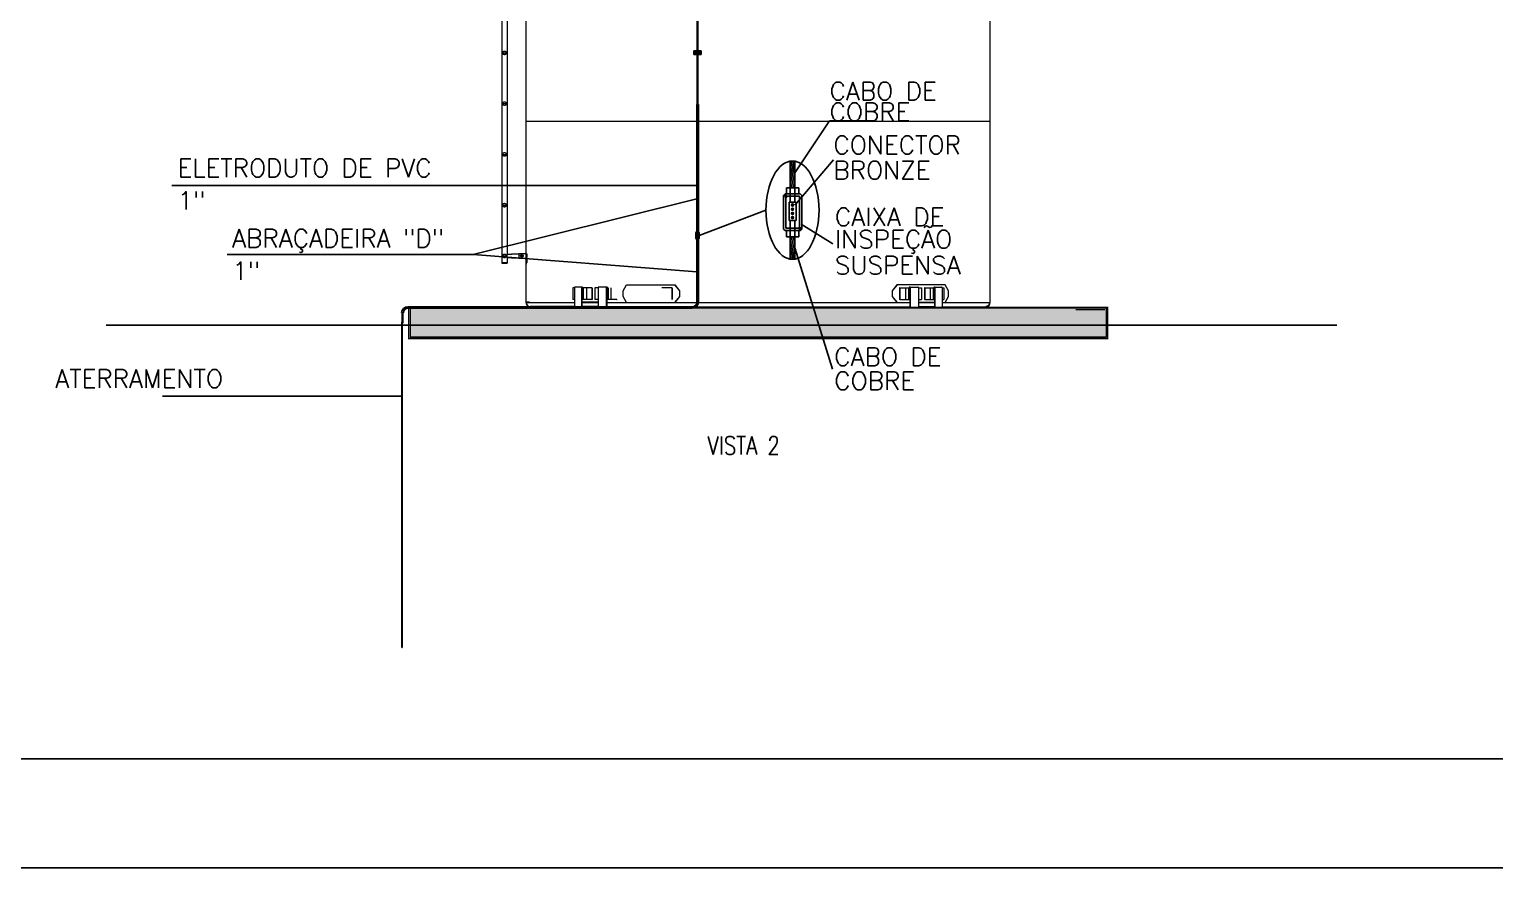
# Model space of a CAD drawing. Header units: millimetres. Extents: x 100 to 940, y 100 to 694.
# Drawn here: x 535.8 to 737.9, y 100 to 215.6 of the extents above; entities that cross this region are included whole.
import ezdxf

# ---------------------------------------------------------------- set-up
doc = ezdxf.new("R2010")
doc.units = ezdxf.units.MM
for name, pattern in [('DASHDOT', [25.4, 12.7, -6.35, 0, -6.35]), ('DASHED', [0.75, 0.5, -0.25]), ('HIDDEN', [9.525, 6.35, -3.175])]:
    doc.linetypes.add(name, pattern=pattern)
for name, color, linetype in [('15', 1, 'Continuous'), ('25', 2, 'Continuous'), ('TEXT-1', 152, 'Continuous')]:
    doc.layers.add(name, color=color, linetype=linetype)
for name, color, linetype, lineweight in [('EIXO', 10, 'DASHDOT', 5), ('EQUIP', 200, 'Continuous', 15), ('ESTRUT', 136, 'Continuous', 15), ('LINPROJ', 10, 'HIDDEN', 13), ('MANTA', 252, 'Continuous', 15)]:
    doc.layers.add(name, color=color, linetype=linetype, lineweight=lineweight)
doc.styles.add('25CL', font='ROMANS.shx', dxfattribs={"height": 2.5})
doc.styles.add('ROMANS', font='', dxfattribs={"width": 0.7})
doc.styles.get('ROMANS').set_extended_font_data('romans.shx')
pattern_1 = [(45, (324.697795, -211.97965), (-0.0168379802, 0.0168379802), []), (45, (324.70902, -211.97965), (-0.0168379802, 0.0168379802), [])]

msp = doc.modelspace()

# ---------------------------------------------------------------- hatches: boundary and pattern name
h = msp.add_hatch()
h.set_pattern_fill('ANSI32', color=0, scale=0.0025)
h.set_pattern_definition(pattern_1)
h.paths.add_polyline_path([(627.99, 227.947), (627.872, 227.947), (627.872, 212.625), (627.99, 212.625)])
h = msp.add_hatch()
h.set_pattern_fill('ANSI32', color=0, scale=0.0025)
h.set_pattern_definition(pattern_1)
h.paths.add_polyline_path([(627.872, 205.22), (627.99, 205.22), (627.99, 212.125), (627.872, 212.125)])
h = msp.add_hatch(color=2)
h.dxf.hatch_style = 1
h.paths.add_polyline_path([(628.063, 205.22), (627.826, 205.22), (627.826, 202.947), (628.063, 202.947)])
h = msp.add_hatch(color=2)
h.dxf.hatch_style = 1
h.paths.add_polyline_path([(628.063, 202.947), (627.826, 202.947), (627.826, 192.301), (628.063, 192.301)])
h = msp.add_hatch(color=1)
h.dxf.hatch_style = 1
h.paths.add_polyline_path([(628.063, 200.236), (627.826, 200.236), (627.826, 200.065), (628.063, 200.065)])
h = msp.add_hatch(color=2)
h.dxf.hatch_style = 1
h.paths.add_polyline_path([(628.063, 194.78), (627.826, 194.78), (627.826, 187.765), (628.063, 187.765)])
h = msp.add_hatch(color=1)
h.dxf.hatch_style = 1
h.paths.add_polyline_path([(628.063, 192.301), (627.826, 192.301), (627.826, 192.129), (628.063, 192.129)])
h = msp.add_hatch(color=2)
h.dxf.hatch_style = 1
h.paths.add_polyline_path([(628.068, 186.565), (627.831, 186.565), (627.831, 177.955), (628.068, 177.955)])
h = msp.add_hatch(color=2)
h.dxf.hatch_style = 1
h.paths.add_polyline_path([(628.068, 186.565), (627.831, 186.565), (627.831, 179.55), (628.068, 179.55)])
h = msp.add_hatch(color=1)
h.dxf.hatch_style = 1
h.paths.add_polyline_path([(628.068, 182.234), (627.831, 182.234), (627.831, 182.062), (628.068, 182.062)])
h = msp.add_hatch(color=2)
h.dxf.hatch_style = 1
h.paths.add_polyline_path([(627.831, 177.955, -0.3381801), (627.352, 177.355), (627.775, 177.355, 0.0222379), (627.831, 177.409)])
h = msp.add_hatch(color=2)
h.dxf.hatch_style = 1
edge = h.paths.add_edge_path()
edge.add_arc((627.202, 178.006), 0.868, 316.48568, 356.63873)
edge.add_line((628.068, 177.955), (627.831, 177.955))
edge.add_line((627.831, 177.955), (627.831, 177.409))
h = msp.add_hatch(color=2)
h.dxf.hatch_style = 1
h.paths.add_polyline_path([(610.921, 177.336), (587.997, 177.336, 0.3971335), (587.131, 176.519), (587.368, 176.519, -0.4081056), (588, 177.138), (588.279, 177.138), (588.279, 177.155), (610.165, 177.155), (610.165, 177.215), (610.921, 177.215)])
h = msp.add_hatch()
h.set_pattern_fill('ANSI31', color=0, scale=0.005)
h.set_pattern_definition([(45, (382.082236, -113.331166), (-0.01122532015, 0.01122532015), [])])
h.paths.add_polyline_path([(587.31, 176.519), (587.19, 176.519), (587.19, 175.08), (587.31, 175.08)])
h = msp.add_hatch(color=8)
h.dxf.hatch_style = 1
h.paths.add_polyline_path([(592.383, 177.138), (588.319, 177.138), (588.319, 173.147), (592.383, 173.147)])
h = msp.add_hatch(color=8)
h.dxf.hatch_style = 1
h.paths.add_polyline_path([(684.304, 177.06), (684.334, 177.236), (662.433, 177.236), (662.433, 177.207), (660.635, 177.207), (658.41, 177.209), (658.41, 177.207), (659.064, 177.207), (660.635, 177.208), (660.635, 177.236), (659.064, 177.236), (659.064, 177.207), (657.216, 177.207), (627.601, 177.236, -0.1202048), (627.202, 177.138), (592.383, 177.138), (592.383, 173.147), (684.304, 173.147)])
h = msp.add_hatch(color=2)
h.dxf.hatch_style = 1
h.paths.add_polyline_path([(611.147, 177.215), (610.165, 177.215), (610.165, 177.155), (611.147, 177.155)])
h = msp.add_hatch(color=2)
h.dxf.hatch_style = 1
h.paths.add_polyline_path([(611.903, 177.336), (610.921, 177.336), (610.921, 177.215), (611.903, 177.215)])
h = msp.add_hatch(color=2)
h.dxf.hatch_style = 1
h.paths.add_polyline_path([(611.963, 177.215), (611.147, 177.215), (611.147, 177.155), (611.963, 177.155)])
h = msp.add_hatch(color=2)
h.dxf.hatch_style = 1
h.paths.add_polyline_path([(611.963, 177.336), (611.903, 177.336), (611.903, 177.215), (611.963, 177.215)])
h = msp.add_hatch(color=2)
h.dxf.hatch_style = 1
h.paths.add_polyline_path([(614.188, 177.336), (611.963, 177.336), (611.963, 177.155), (613.534, 177.155), (613.534, 177.215), (614.188, 177.215)])
h = msp.add_hatch(color=2)
h.dxf.hatch_style = 1
h.paths.add_polyline_path([(614.668, 177.215), (613.534, 177.215), (613.534, 177.155), (614.668, 177.155)])
h = msp.add_hatch(color=0)
h.dxf.hatch_style = 1
h.paths.add_polyline_path([(615.421, 177.207), (613.573, 177.207), (613.573, 177.147), (615.421, 177.147)])
h = msp.add_hatch(color=2)
h.dxf.hatch_style = 1
h.paths.add_polyline_path([(615.322, 177.336), (614.188, 177.336), (614.188, 177.215), (615.322, 177.215)])
h = msp.add_hatch(color=2)
h.dxf.hatch_style = 1
h.paths.add_polyline_path([(615.382, 177.215), (614.668, 177.215), (614.668, 177.155), (615.382, 177.155)])
h = msp.add_hatch(color=2)
h.dxf.hatch_style = 1
h.paths.add_polyline_path([(615.382, 177.336), (615.322, 177.336), (615.322, 177.215), (615.382, 177.215)])
h = msp.add_hatch(color=0)
h.dxf.hatch_style = 1
h.paths.add_polyline_path([(615.421, 177.336), (615.361, 177.336), (615.361, 177.207), (615.421, 177.207)])
h = msp.add_hatch(color=2)
h.dxf.hatch_style = 1
h.paths.add_polyline_path([(627.765, 177.347), (627.313, 177.347, -0.0455162), (627.199, 177.336), (615.421, 177.336), (615.421, 177.147), (627.321, 177.147, 0.1434761)])

# ---------------------------------------------------------------- linework, layer by layer
at = {"color": 2}
for p, q in [((627.872, 232.125), (627.872, 212.625)), ((627.99, 232.125), (627.99, 212.625)), ((627.944, 212.425), (627.444, 212.425)), ((627.444, 212.425), (628.444, 212.425)), ((627.944, 212.325), (627.444, 212.325)), ((627.444, 212.325), (628.444, 212.325)), ((627.872, 212.125), (627.872, 205.22)), ((627.99, 212.125), (627.99, 205.22)), ((627.826, 187.765), (627.826, 205.22)), ((628.063, 205.22), (627.826, 205.22)), ((628.063, 187.765), (628.063, 205.22)), ((627.891, 194.78), (628.008, 194.78)), ((627.831, 177.409), (627.831, 186.565)), ((628.068, 186.565), (627.831, 186.565)), ((628.068, 177.955), (628.068, 186.565)), ((587.368, 176.519), (587.131, 176.519)), ((587.368, 176.519), (587.131, 176.519)), ((587.19, 176.519), (587.19, 175.08)), ((587.19, 176.519), (587.31, 176.519)), ((587.31, 176.519), (587.31, 175.08)), ((627.199, 177.336), (587.997, 177.336)), ((627.202, 177.138), (588, 177.138)), ((587.14, 175.238), (587.14, 130.368)), ((587.19, 175.238), (587.14, 175.238)), ((587.19, 175.238), (587.19, 130.368)), ((587.19, 175.08), (587.31, 175.08)), ((587.165, 130.341), (587.14, 130.368)), ((587.19, 130.368), (587.165, 130.341))]:
    msp.add_line(p, q, dxfattribs=at)
at = {"color": 1}
for p, q in [((627.444, 212.527), (628.444, 212.527)), ((627.444, 212.425), (628.444, 212.425)), ((627.444, 212.325), (628.444, 212.325)), ((627.444, 212.222), (628.444, 212.222)), ((597.006, 184.531), (627.826, 192.215)), ((597.006, 184.531), (627.831, 182.148)), ((587.165, 175.238), (587.165, 130.341))]:
    msp.add_line(p, q, dxfattribs=at)
for p, q in [((640.706, 196.341), (640.999, 197.434)), ((640.706, 195.306), (641.273, 197.421)), ((640.706, 194.294), (641.384, 196.824)), ((640.837, 193.749), (641.384, 195.789)), ((641.115, 193.749), (641.384, 194.754)), ((640.706, 186.454), (641.384, 183.925)), ((640.837, 186.999), (641.384, 184.96)), ((641.115, 186.999), (641.384, 185.995)), ((640.706, 185.443), (641.122, 183.891)), ((640.706, 184.408), (640.842, 183.899)), ((627.831, 177.244), (628.068, 177.244)), ((716.101, 174.815), (546.367, 174.815))]:
    msp.add_line(p, q)
for points in [[(100, 100), (940, 100), (940, 693.939), (100, 693.939)], [(150, 679), (925, 679), (925, 115), (150, 115)]]:
    msp.add_lwpolyline(points, close=True)
at = {"color": 2}
msp.add_lwpolyline([(627.444, 212.125), (627.444, 212.625), (628.444, 212.625), (628.444, 212.125)], close=True, dxfattribs=at)
at = {"color": 1}
for points in [[(627.826, 200.236), (628.063, 200.236), (628.063, 200.065), (627.826, 200.065)], [(627.826, 192.301), (628.063, 192.301), (628.063, 192.129), (627.826, 192.129)], [(627.831, 182.234), (628.068, 182.234), (628.068, 182.062), (627.831, 182.062)]]:
    msp.add_lwpolyline(points, close=True, dxfattribs=at)
at = {"color": 2}
for centre, radius, start, end in [((627.199, 177.968), 0.632, 270, 358.80259), ((627.202, 178.006), 0.868, 270, 356.63873), ((587.997, 176.469), 0.868, 90, 176.63873), ((588, 176.506), 0.632, 90, 178.80259)]:
    msp.add_arc(centre, radius, start, end, dxfattribs=at)
at = {"layer": '15'}
for p, q in [((641.384, 195.789), (646.16, 202.955)), ((627.826, 194.074), (555.416, 194.074)), ((639.988, 192.663), (640.058, 192.663)), ((639.988, 192.663), (639.988, 192.627)), ((639.988, 192.627), (640.058, 192.627)), ((640.058, 192.736), (640.058, 192.663)), ((640.058, 192.736), (640.094, 192.736)), ((640.058, 192.627), (640.058, 192.556)), ((640.058, 192.556), (640.094, 192.556)), ((640.094, 192.736), (640.094, 192.663)), ((640.094, 192.663), (640.164, 192.663)), ((640.094, 192.627), (640.164, 192.627)), ((640.094, 192.627), (640.094, 192.556)), ((640.327, 192.589), (640.116, 192.378)), ((640.116, 192.378), (640.116, 188.159)), ((640.164, 192.663), (640.164, 192.627)), ((640.327, 192.589), (642.015, 192.589)), ((642.015, 192.589), (642.015, 188.37)), ((628.174, 187.165), (637.382, 190.662)), ((640.939, 191.282), (641.005, 191.36)), ((640.939, 190.706), (641.005, 190.784)), ((640.939, 190.129), (641.005, 190.207)), ((640.971, 191.256), (641.037, 191.334)), ((640.971, 190.679), (641.037, 190.757)), ((640.971, 190.103), (641.037, 190.181)), ((641.005, 191.36), (641.098, 191.47)), ((641.005, 190.784), (641.098, 190.893)), ((641.005, 190.207), (641.098, 190.317)), ((641.037, 191.334), (641.129, 191.443)), ((641.037, 190.757), (641.129, 190.867)), ((641.037, 190.181), (641.129, 190.29)), ((640.116, 188.159), (641.804, 188.159)), ((640.939, 189.553), (641.005, 189.631)), ((640.971, 189.526), (641.037, 189.604)), ((641.005, 189.631), (641.098, 189.74)), ((641.037, 189.604), (641.129, 189.714)), ((641.804, 188.159), (642.015, 188.37)), ((642.015, 188.37), (641.804, 188.159)), ((642.015, 188.37), (641.804, 188.159)), ((641.992, 188.128), (642.062, 188.128)), ((641.992, 188.128), (641.992, 188.092)), ((641.992, 188.092), (642.062, 188.092)), ((642.062, 188.201), (642.062, 188.128)), ((642.062, 188.201), (642.098, 188.201)), ((642.062, 188.092), (642.062, 188.021)), ((642.062, 188.021), (642.098, 188.021)), ((642.098, 188.201), (642.098, 188.128)), ((642.098, 188.128), (642.168, 188.128)), ((642.098, 188.092), (642.168, 188.092)), ((642.098, 188.092), (642.098, 188.021)), ((642.168, 188.128), (642.168, 188.092)), ((627.758, 187.572), (627.77, 187.572)), ((627.758, 187.572), (627.758, 187.565)), ((627.758, 187.565), (627.77, 187.565)), ((627.77, 187.585), (627.77, 187.572)), ((627.77, 187.585), (627.777, 187.585)), ((627.77, 187.565), (627.77, 187.553)), ((627.77, 187.553), (627.777, 187.553)), ((627.777, 187.585), (627.777, 187.572)), ((627.777, 187.572), (627.789, 187.572)), ((627.777, 187.565), (627.789, 187.565)), ((627.777, 187.565), (627.777, 187.553)), ((627.818, 187.559), (627.781, 187.521)), ((627.781, 187.521), (627.781, 186.771)), ((627.781, 186.771), (628.081, 186.771)), ((627.789, 187.572), (627.789, 187.565)), ((627.818, 187.559), (628.118, 187.559)), ((627.927, 187.326), (627.939, 187.34)), ((627.927, 187.224), (627.939, 187.238)), ((627.927, 187.121), (627.939, 187.135)), ((627.927, 187.019), (627.939, 187.033)), ((627.932, 187.322), (627.944, 187.336)), ((627.932, 187.219), (627.944, 187.233)), ((627.932, 187.117), (627.944, 187.131)), ((627.932, 187.014), (627.944, 187.028)), ((627.939, 187.34), (627.955, 187.36)), ((627.939, 187.238), (627.955, 187.257)), ((627.939, 187.135), (627.955, 187.155)), ((627.939, 187.033), (627.955, 187.052)), ((627.944, 187.336), (627.961, 187.355)), ((627.944, 187.233), (627.961, 187.252)), ((627.944, 187.131), (627.961, 187.15)), ((627.944, 187.028), (627.961, 187.048)), ((628.081, 186.771), (628.118, 186.809)), ((628.118, 186.809), (628.081, 186.771)), ((628.118, 186.809), (628.081, 186.771)), ((628.114, 186.766), (628.126, 186.766)), ((628.114, 186.766), (628.114, 186.759)), ((628.114, 186.759), (628.126, 186.759)), ((628.118, 187.559), (628.118, 186.809)), ((628.126, 186.778), (628.126, 186.766)), ((628.126, 186.778), (628.133, 186.778)), ((628.126, 186.759), (628.126, 186.747)), ((628.126, 186.747), (628.133, 186.747)), ((628.133, 186.778), (628.133, 186.766)), ((628.133, 186.766), (628.145, 186.766)), ((628.133, 186.759), (628.145, 186.759)), ((628.133, 186.759), (628.133, 186.747)), ((628.145, 186.766), (628.145, 186.759)), ((641.384, 185.459), (646.546, 168.726)), ((587.14, 165.019), (554.145, 165.019))]:
    msp.add_line(p, q, dxfattribs=at)
at = {"layer": '15', "color": 1}
for p, q in [((646.16, 202.955), (651.825, 202.955)), ((646.694, 197.616), (641.361, 191.349)), ((646.59, 186.03), (642.229, 188.717)), ((563.062, 184.531), (597.006, 184.531))]:
    msp.add_line(p, q, dxfattribs=at)
at = {"layer": '15', "color": 2}
for p, q in [((640.706, 193.749), (640.706, 197.406)), ((641.384, 193.749), (641.384, 197.405)), ((640.706, 186.999), (640.706, 183.918)), ((641.384, 186.999), (641.384, 183.919))]:
    msp.add_line(p, q, dxfattribs=at)
at = {"layer": '15', "color": 1, "linetype": 'HIDDEN', "ltscale": 0.5}
for p, q in [((640.706, 191.745), (640.706, 193.749)), ((641.384, 191.751), (641.384, 193.749)), ((640.706, 189.214), (640.706, 186.999)), ((641.384, 189.214), (641.384, 186.999)), ((627.885, 187.409), (627.885, 187.765)), ((627.885, 186.959), (627.885, 186.565)), ((628.006, 187.41), (628.006, 187.765)), ((628.006, 186.959), (628.006, 186.565))]:
    msp.add_line(p, q, dxfattribs=at)
at = {"layer": '15'}
for centre, radius in [((640.076, 192.645), 0.127), ((641.034, 191.363), 0.146), ((641.034, 190.786), 0.146), ((641.034, 190.21), 0.146), ((641.034, 189.633), 0.146), ((642.08, 188.11), 0.127), ((627.773, 187.569), 0.0225), ((627.944, 187.341), 0.0259), ((627.944, 187.238), 0.0259), ((627.944, 187.136), 0.0259), ((627.944, 187.033), 0.0259), ((628.13, 186.762), 0.0225)]:
    msp.add_circle(centre, radius, dxfattribs=at)
for centre, radius, start, end in [((641.034, 191.363), 0.124, 59.34292, 220.26968), ((641.034, 190.786), 0.124, 59.34292, 220.26968), ((641.034, 190.21), 0.124, 59.34292, 220.26968), ((641.034, 191.363), 0.124, 239.34292, 40.26968), ((641.034, 190.786), 0.124, 239.34292, 40.26968), ((641.034, 190.21), 0.124, 239.34292, 40.26968), ((641.034, 189.633), 0.124, 59.34292, 220.26968), ((641.034, 189.633), 0.124, 239.34292, 40.26968), ((627.944, 187.341), 0.0221, 59.34292, 220.26968), ((627.944, 187.238), 0.0221, 59.34292, 220.26968), ((627.944, 187.136), 0.0221, 59.34292, 220.26968), ((627.944, 187.033), 0.0221, 59.34292, 220.26968), ((627.944, 187.341), 0.0221, 239.34292, 40.26968), ((627.944, 187.238), 0.0221, 239.34292, 40.26968), ((627.944, 187.136), 0.0221, 239.34292, 40.26968), ((627.944, 187.033), 0.0221, 239.34292, 40.26968)]:
    msp.add_arc(centre, radius, start, end, dxfattribs=at)
msp.add_ellipse((641.043, 190.662), major_axis=(0, -6.773), ratio=0.5405307, dxfattribs=at)
at = {"layer": '25'}
for p, q in [((640.011, 192.906), (639.8, 192.695)), ((639.8, 192.695), (639.8, 188.054)), ((640.011, 192.906), (642.12, 192.906)), ((640.222, 192.906), (640.222, 193.749)), ((640.222, 193.749), (641.909, 193.749)), ((641.909, 192.906), (641.909, 193.749)), ((642.331, 192.695), (642.12, 192.906)), ((642.331, 192.695), (642.331, 188.054)), ((640.562, 191.745), (640.562, 189.214)), ((640.562, 191.745), (641.532, 191.745)), ((641.532, 191.745), (641.532, 189.214)), ((640.011, 187.843), (639.8, 188.054)), ((640.562, 189.214), (641.532, 189.214)), ((642.331, 188.054), (642.12, 187.843)), ((627.762, 187.615), (627.724, 187.577)), ((627.724, 187.577), (627.724, 186.752)), ((627.762, 186.715), (627.724, 186.752)), ((627.762, 187.615), (628.137, 187.615)), ((627.762, 186.715), (628.137, 186.715)), ((627.799, 187.615), (627.799, 187.765)), ((627.799, 187.765), (628.099, 187.765)), ((627.799, 186.715), (627.799, 186.565)), ((627.799, 186.565), (628.099, 186.565)), ((627.86, 187.409), (627.86, 186.959)), ((627.86, 187.409), (628.032, 187.409)), ((627.86, 186.959), (628.032, 186.959)), ((628.032, 187.409), (628.032, 186.959)), ((628.099, 187.615), (628.099, 187.765)), ((628.099, 186.715), (628.099, 186.565)), ((628.174, 187.577), (628.137, 187.615)), ((628.174, 186.752), (628.137, 186.715)), ((628.174, 187.577), (628.174, 186.752)), ((640.011, 187.843), (642.12, 187.843)), ((640.222, 187.843), (640.222, 186.999)), ((640.222, 186.999), (641.909, 186.999)), ((641.909, 187.843), (641.909, 186.999))]:
    msp.add_line(p, q, dxfattribs=at)
at = {"layer": 'EIXO', "ltscale": 4}
for p, q in [((600.991, 212.347), (601.652, 212.347)), ((600.991, 205.347), (601.652, 205.347)), ((600.991, 198.347), (601.652, 198.347)), ((600.991, 191.347), (601.652, 191.347)), ((600.991, 184.347), (601.652, 184.347))]:
    msp.add_line(p, q, dxfattribs=at)
at = {"layer": 'EQUIP'}
for p, q in [((604.319, 177.947), (604.319, 353.086)), ((668.319, 177.947), (668.319, 353.086)), ((601.699, 240.147), (601.699, 184.547)), ((600.939, 217.093), (600.939, 183.347)), ((604.319, 202.947), (668.319, 202.947)), ((601.699, 184.147), (601.699, 183.347)), ((603.319, 184.664), (603.319, 184.029)), ((603.319, 184.664), (604.279, 184.664)), ((603.319, 184.029), (604.279, 184.029)), ((603.534, 184.347), (603.626, 184.507)), ((603.626, 184.187), (603.534, 184.347)), ((603.626, 184.507), (603.811, 184.507)), ((603.811, 184.187), (603.626, 184.187)), ((603.811, 184.507), (603.903, 184.347)), ((603.903, 184.347), (603.811, 184.187)), ((601.699, 183.387), (600.939, 183.387)), ((600.939, 183.347), (601.699, 183.347)), ((610.732, 179.947), (610.732, 178.347)), ((610.96, 179.947), (610.732, 179.947)), ((610.96, 179.976), (610.96, 177.207)), ((611.942, 180.047), (611.031, 180.047)), ((611.942, 180.047), (612.013, 180.047)), ((611.942, 179.976), (611.942, 177.207)), ((612.002, 179.976), (612.002, 177.147)), ((613.352, 179.947), (612.002, 179.947)), ((612.023, 179.976), (612.023, 179.947)), ((612.083, 179.976), (612.083, 179.947)), ((612.182, 179.947), (612.182, 178.347)), ((612.63, 179.947), (612.63, 178.347)), ((613.352, 179.947), (613.352, 178.347)), ((613.352, 179.947), (613.394, 179.947)), ((613.394, 179.947), (613.394, 178.347)), ((613.792, 179.947), (613.792, 178.347)), ((614.227, 179.947), (613.792, 179.947)), ((614.227, 179.976), (614.227, 177.207)), ((615.361, 180.047), (614.298, 180.047)), ((615.361, 180.047), (615.432, 180.047)), ((615.361, 179.976), (615.361, 177.207)), ((615.421, 179.976), (615.421, 177.147)), ((615.443, 179.976), (615.443, 179.947)), ((615.503, 179.976), (615.503, 179.947)), ((615.599, 179.947), (615.599, 178.347)), ((615.995, 179.947), (615.995, 178.347)), ((624.415, 179.947), (623.024, 179.947)), ((624.415, 179.947), (624.415, 178.347)), ((624.415, 179.947), (624.457, 179.947)), ((624.457, 179.947), (624.457, 178.347)), ((655.783, 179.947), (655.783, 178.347)), ((655.824, 179.947), (655.783, 179.947)), ((655.824, 179.947), (655.824, 178.347)), ((655.824, 179.947), (657.216, 179.947)), ((656.642, 179.947), (656.642, 178.347)), ((657.038, 179.947), (657.038, 178.347)), ((657.134, 179.976), (657.134, 179.947)), ((657.194, 179.976), (657.194, 179.947)), ((657.276, 180.047), (657.205, 180.047)), ((657.216, 179.976), (657.216, 177.147)), ((657.276, 180.047), (658.339, 180.047)), ((657.276, 179.976), (657.276, 177.207)), ((658.41, 179.976), (658.41, 177.207)), ((658.41, 179.947), (658.845, 179.947)), ((658.845, 179.947), (658.845, 178.347)), ((659.243, 179.947), (659.243, 178.347)), ((659.285, 179.947), (659.243, 179.947)), ((659.285, 179.947), (659.285, 178.347)), ((659.285, 179.947), (660.635, 179.947)), ((660.007, 179.947), (660.007, 178.347)), ((660.455, 179.947), (660.455, 178.347)), ((660.554, 179.976), (660.554, 179.947)), ((660.614, 179.976), (660.614, 179.947)), ((660.695, 180.047), (660.624, 180.047)), ((660.635, 179.976), (660.635, 177.147)), ((660.695, 180.047), (661.606, 180.047)), ((660.695, 179.976), (660.695, 177.207)), ((661.677, 179.976), (661.677, 177.207)), ((661.677, 179.947), (661.905, 179.947)), ((661.905, 179.947), (661.905, 178.347)), ((604.755, 177.955), (604.279, 177.955)), ((604.319, 177.947), (610.96, 177.947)), ((610.96, 178.347), (610.732, 178.347)), ((614.188, 177.955), (611.963, 177.955)), ((613.352, 178.347), (612.002, 178.347)), ((612.002, 177.947), (614.227, 177.947)), ((612.002, 177.947), (614.227, 177.947)), ((613.352, 178.347), (613.394, 178.347)), ((614.227, 178.347), (613.792, 178.347)), ((616.813, 178.347), (615.421, 178.347)), ((615.421, 177.947), (657.216, 177.947)), ((616.813, 178.347), (616.855, 178.347)), ((625.437, 179.547), (625.469, 179.547)), ((625.437, 178.747), (625.469, 178.747)), ((654.803, 179.547), (654.77, 179.547)), ((654.803, 178.747), (654.77, 178.747)), ((655.824, 178.347), (655.783, 178.347)), ((655.824, 178.347), (657.216, 178.347)), ((658.41, 178.347), (658.845, 178.347)), ((658.41, 177.947), (660.635, 177.947)), ((660.635, 177.947), (658.41, 177.947)), ((659.285, 178.347), (659.243, 178.347)), ((659.285, 178.347), (660.635, 178.347)), ((661.677, 178.347), (661.905, 178.347)), ((661.677, 177.947), (668.319, 177.947)), ((610.921, 177.355), (604.879, 177.355)), ((604.919, 177.347), (610.96, 177.347)), ((611.963, 177.215), (610.165, 177.215)), ((610.165, 177.215), (610.165, 177.155)), ((612.002, 177.207), (610.204, 177.207)), ((610.204, 177.207), (610.204, 177.147)), ((611.147, 177.215), (611.147, 177.155)), ((611.186, 177.207), (611.186, 177.147)), ((614.188, 177.355), (611.963, 177.355)), ((611.963, 177.355), (614.188, 177.355)), ((611.963, 177.355), (614.188, 177.355)), ((612.002, 177.347), (614.227, 177.347)), ((612.002, 177.347), (614.227, 177.347)), ((614.668, 177.215), (614.668, 177.155)), ((614.707, 177.207), (614.707, 177.147)), ((615.421, 177.347), (657.216, 177.347)), ((657.93, 177.207), (657.93, 177.147)), ((658.41, 177.347), (660.635, 177.347)), ((660.635, 177.347), (658.41, 177.347)), ((660.635, 177.207), (662.433, 177.207)), ((661.451, 177.207), (661.451, 177.147)), ((661.677, 177.347), (667.719, 177.347)), ((662.433, 177.207), (662.433, 177.147))]:
    msp.add_line(p, q, dxfattribs=at)
for points in [[(603.319, 184.601), (602.327, 184.601, 0.1316525), (602.277, 184.587), (602.23, 184.56, -0.1316525), (602.18, 184.547), (601.699, 184.547)], [(601.699, 184.147), (602.18, 184.147, -0.1316525), (602.23, 184.133), (602.277, 184.106, 0.1316525), (602.327, 184.093), (603.319, 184.093)]]:
    msp.add_lwpolyline(points, format="xyb", dxfattribs=at)
msp.add_lwpolyline([(604.279, 185.047), (604.279, 183.647), (604.319, 183.647), (604.319, 185.047)], close=True, dxfattribs=at)
for points in [[(618.139, 177.947), (617.666, 178.747), (617.666, 179.547), (618.139, 180.347), (624.783, 180.347), (625.437, 179.547), (625.437, 178.747), (624.783, 177.947)], [(624.783, 180.347), (624.819, 180.347), (625.469, 179.547), (625.469, 178.747), (624.819, 177.947)], [(655.457, 180.347), (655.421, 180.347), (654.77, 179.547), (654.77, 178.747), (655.421, 177.947)], [(662.101, 177.947), (662.574, 178.747), (662.574, 179.547), (662.101, 180.347), (655.457, 180.347), (654.803, 179.547), (654.803, 178.747), (655.457, 177.947)], [(615.382, 177.215), (613.534, 177.215), (613.534, 177.155)], [(615.421, 177.207), (613.573, 177.207), (613.573, 177.147)], [(657.216, 177.207), (659.064, 177.207), (659.064, 177.147)]]:
    msp.add_lwpolyline(points, dxfattribs=at)
for radius in [0.16, 0.1, 0.0838]:
    msp.add_circle((603.719, 184.347), radius, dxfattribs=at)
for centre, radius, start, end in [((602.179, 184.347), 0.52, 157.38014, 202.61986), ((611.031, 179.976), 0.0707, 90, 180), ((612.013, 179.976), 0.0707, 0, 180), ((612.013, 179.976), 0.0107, 0, 180), ((614.298, 179.976), 0.0707, 90, 180), ((615.432, 179.976), 0.0707, 0, 180), ((615.432, 179.976), 0.0107, 0, 180), ((657.205, 179.976), 0.0707, 0, 180), ((657.205, 179.976), 0.0107, 0, 180), ((658.339, 179.976), 0.0707, 0, 90), ((660.624, 179.976), 0.0707, 0, 180), ((660.624, 179.976), 0.0107, 0, 180), ((661.606, 179.976), 0.0707, 0, 90), ((604.879, 177.955), 0.6, 180, 270), ((604.919, 177.947), 0.6, 180, 270), ((667.719, 177.947), 0.6, 270, 0)]:
    msp.add_arc(centre, radius, start, end, dxfattribs=at)
at = {"layer": 'ESTRUT'}
for p, q in [((684.319, 177.147), (588.319, 177.147)), ((588.319, 177.147), (588.319, 173.147)), ((680.128, 176.97), (684.128, 176.97)), ((684.319, 177.147), (684.319, 173.147)), ((684.319, 173.147), (588.319, 173.147))]:
    msp.add_line(p, q, dxfattribs=at)
at = {"layer": 'LINPROJ', "linetype": 'DASHED'}
msp.add_lwpolyline([(604.409, 184.647), (604.409, 183.247), (604.369, 183.247), (604.369, 184.647)], close=True, dxfattribs=at)
at = {"layer": 'LINPROJ', "ltscale": 100}
for centre in [(601.319, 212.347), (601.319, 205.347), (601.319, 198.347), (601.319, 191.347), (601.319, 184.347)]:
    msp.add_circle(centre, 0.254, dxfattribs=at)
msp.add_arc((667.719, 177.947), 0.54, 270, 0, dxfattribs=at)
at = {"layer": 'MANTA', "const_width": 0.2}
for points in [[(589.099, 172.964), (588.103, 172.964), (588.103, 177.138)], [(627.601, 177.236), (684.495, 177.236), (684.495, 172.956), (588.601, 172.964)], [(684.486, 175.81), (684.486, 174.815), (680.215, 174.815)]]:
    msp.add_lwpolyline(points, dxfattribs=at)

# ---------------------------------------------------------------- texts
at = {"layer": '25', "style": '25CL'}
for s, p in [('CABO DE', (646.16, 205.827)), ('COBRE', (646.16, 202.955)), ('CONECTOR', (646.694, 198.386)), ('ELETRODUTO DE PVC', (556.235, 195.229)), ('BRONZE', (646.694, 194.923)), ('1"', (556.235, 190.729)), ('CAIXA DE', (646.9, 188.48)), ('ABRAÇADEIRA "D"', (563.762, 185.531)), ('INSPEÇÃO', (646.9, 185.404)), ('SUSPENSA', (646.9, 181.817)), ('1"', (563.762, 181.031)), ('CABO DE', (646.809, 169.199)), ('ATERRAMENTO', (539.356, 166.173)), ('COBRE', (646.809, 165.874))]:
    msp.add_text(s, height=2.5, dxfattribs=at).set_placement(p)
at = {"layer": 'TEXT-1', "style": 'ROMANS', "width": 0.8}
msp.add_text('VISTA 2', height=2.5, dxfattribs=at).set_placement((629.343, 156.963))

doc.saveas('drawing.dxf')
